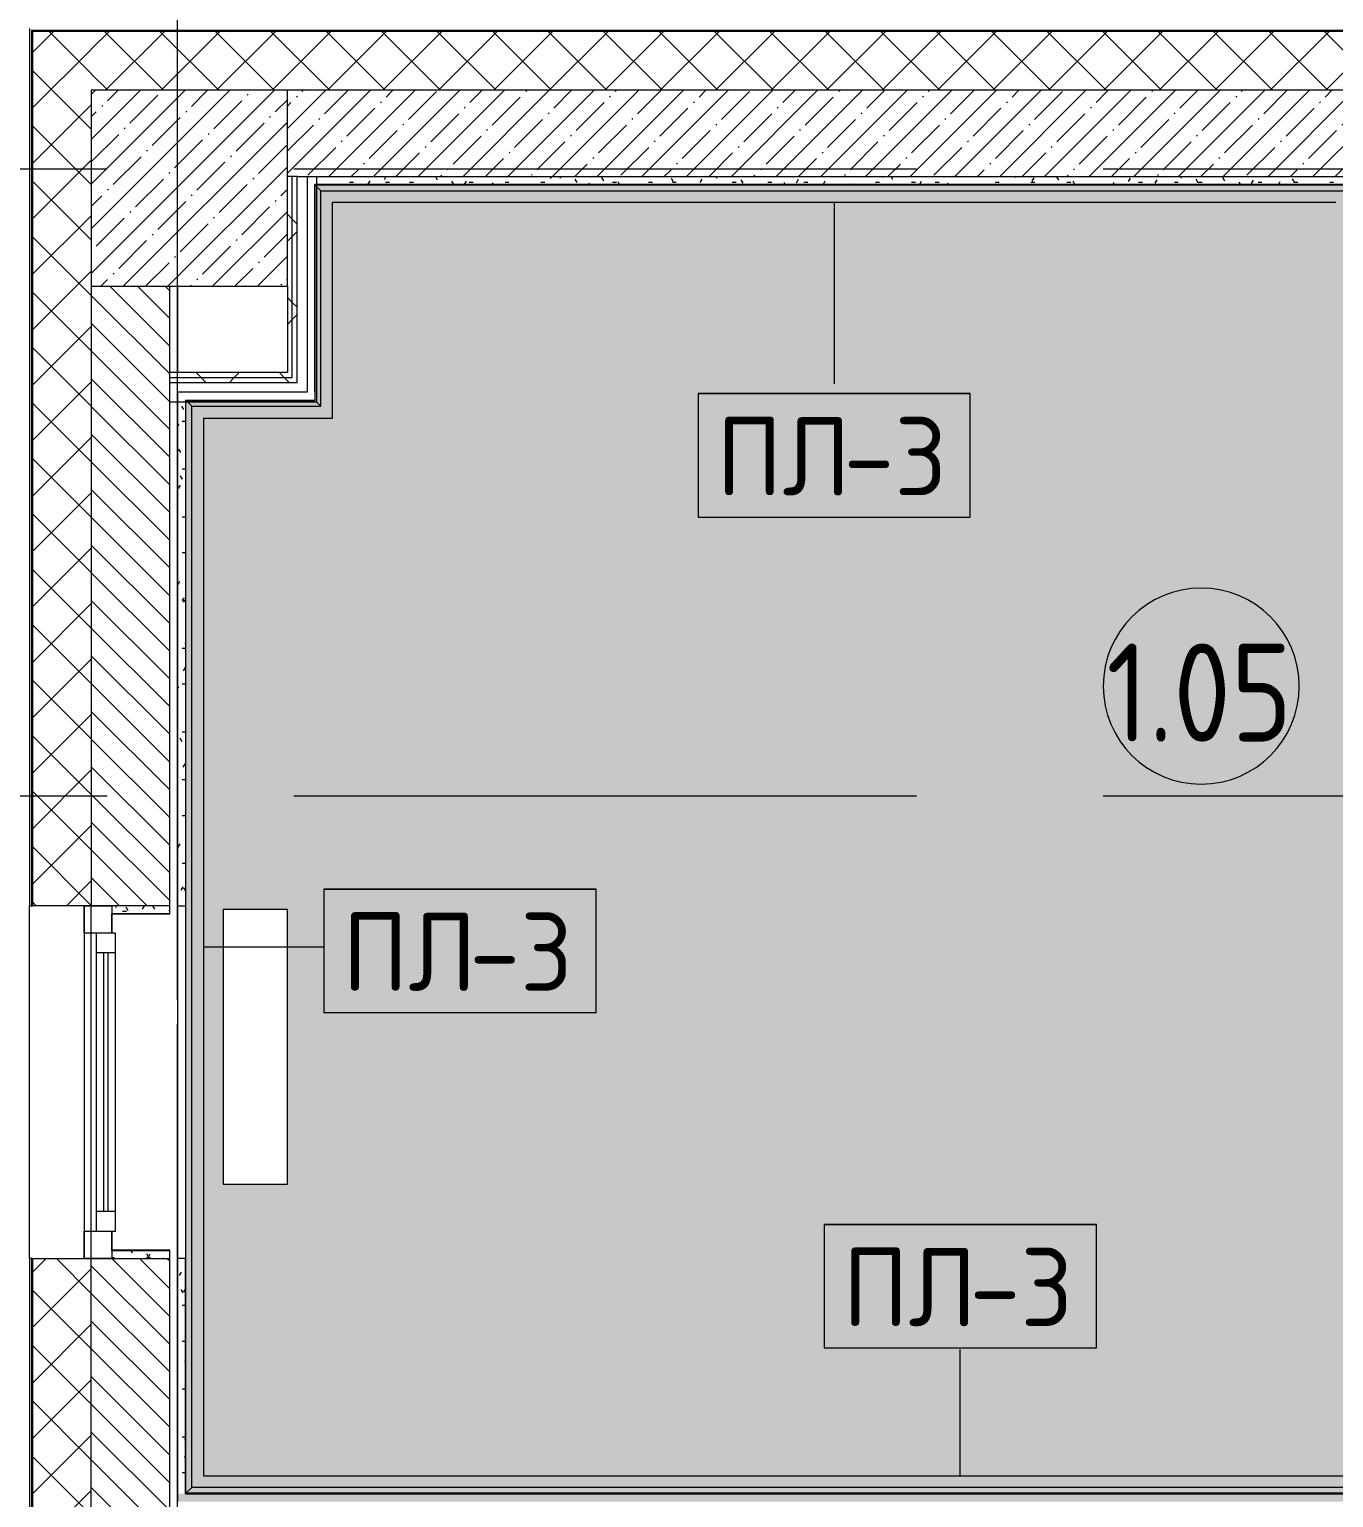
# Model space of a CAD drawing. Header units: millimetres. Extents: x -4005 to 195566, y -8553 to 29000.
# Drawn here: x -268 to 3058, y 11610 to 15355 of the extents above; entities that cross this region are included whole.
import ezdxf

# ---------------------------------------------------------------- set-up
doc = ezdxf.new("R2010")
doc.units = ezdxf.units.MM
doc.linetypes.add('Осевая', pattern=[3175, 635, -476.25, 1587.5, -476.25])
for name, color, linetype, lineweight in [('A-AREA-IDEN', 7, 'Continuous', 9), ('A-FLOR-PATT', 7, 'Continuous', 9), ('A-GENM-IDEN', 7, 'Continuous', 9), ('A-GLAZ', 7, 'Continuous', 9), ('A-GLAZ-1', 7, 'Continuous', 13), ('A-WALL', 7, 'Continuous', 9), ('I-WALL', 7, 'Continuous', 9), ('M-EQPM', 7, 'Continuous', 9), ('S-COLS', 7, 'Continuous', 9), ('Оси', 7, 'Continuous', 9), ('Оси-2', 7, 'Осевая', 9)]:
    doc.layers.add(name, color=color, linetype=linetype, lineweight=lineweight)
for name, color, linetype, lineweight, true_color in [('A-GENM-2', 7, 'Continuous', 9, 0x004000), ('A-WALL-1', 9, 'Continuous', 9, 0x808080), ('A-WALL-FNSH-1', 9, 'Continuous', 9, 0x808080), ('I-WALL-2', 9, 'Continuous', 9, 0x808080), ('M-EQPM-1', 9, 'Continuous', 9, 0x808080), ('S-COLS-1', 9, 'Continuous', 9, 0x808080)]:
    doc.layers.add(name, color=color, linetype=linetype, lineweight=lineweight, true_color=true_color)
doc.styles.add('GOST Common', font='GOST_Common.ttf', dxfattribs={"width": 0.9, "height": 250})
doc.styles.add('GOST Common_1', font='GOST_Common.ttf', dxfattribs={"height": 200})
pattern_1 = [(45, (0, 0), (-70.7107, 70.7107), []), (135, (0, 0), (-70.7107, -70.7107), [])]
pattern_2 = [(0, (0, 0), (121.92, 30.48), [10.058, -81.382, 10.058, -81.382, -487.68]), (0, (0, 0), (121.92, 30.48), [-182.88, 10.058, -172.822, 10.058, -81.382, -213.36]), (0, (0, 0), (121.92, 30.48), [-457.2, 10.058, -50.902, 10.058, -142.342]), (120, (45.72, 15.24), (-87.356454, 90.34582), [10.058, -81.382, 10.058, -81.382, -487.68]), (120, (45.72, 15.24), (-87.356454, 90.34582), [-182.88, 10.058, -172.822, 10.058, -81.382, -213.36]), (120, (45.72, 15.24), (-87.356454, 90.34582), [-457.2, 10.058, -50.902, 10.058, -142.342]), (240, (60.96, 76.2), (-34.563546, -120.82582), [10.058, -81.382, 10.058, -81.382, -487.68]), (240, (60.96, 76.2), (-34.563546, -120.82582), [-182.88, 10.058, -172.822, 10.058, -81.382, -213.36]), (240, (60.96, 76.2), (-34.563546, -120.82582), [-457.2, 10.058, -50.902, 10.058, -142.342])]
pattern_3 = [(45, (0, 0), (-106.066, 106.066), []), (135, (0, 0), (-106.066, -106.066), [])]

# ---------------------------------------------------------------- blocks, each defined once
blk = doc.blocks.new('BSC_Колонна _Прямоугольная - 500х500-V19-План отделки полов с раскладкой материалов 1 этажа в осях 1-12')
at = {"layer": 'S-COLS'}
h = blk.add_hatch(dxfattribs=at)
h.set_pattern_fill('FP_37', color=256, style=0, pattern_type=2)
h.set_pattern_definition([(45, (-140, -14950), (-57.02463, 57.02463), []), (45, (-82.975, -14950), (-57.02463, 57.02463), [100.806, -20.161, 3.353, -16.808])])
h.paths.add_polyline_path([(-250, -250), (250, -250), (250, 250), (-250, 250), (-250, 140)])
at = {"layer": 'S-COLS-1'}
for p, q in [((250, 250), (-250, 250)), ((-250, 250), (-250, -250)), ((250, -250), (250, 250)), ((-250, -250), (250, -250))]:
    blk.add_line(p, q, dxfattribs=at)
blk = doc.blocks.new('120_Окно_СКБ_1Ст - 120_Окно_СКБ_1Ст 900х2500_h_-20664874-План отделки полов с раскладкой материалов 1 этажа в осях 1-12')
at = {"layer": 'A-GLAZ'}
for p, q in [((450, -57), (-450, -57)), ((-330, -107), (330, -107)), ((-430, -127), (-380, -127)), ((330, -117), (-330, -117)), ((380, -127), (430, -127))]:
    blk.add_line(p, q, dxfattribs=at)
at = {"layer": 'A-GLAZ-1'}
for p, q in [((-450, -127), (-450, -57)), ((-450, -57), (-380, -57)), ((-380, -57), (-380, -127)), ((380, -127), (380, -57)), ((380, -57), (450, -57)), ((450, -57), (450, -127)), ((380, -87), (-380, -87)), ((-380, -87), (-380, -137)), ((-330, -137), (-330, -87)), ((330, -137), (330, -87)), ((380, -137), (380, -87)), ((-380, -127), (-450, -127)), ((-380, -137), (380, -137)), ((450, -127), (380, -127))]:
    blk.add_line(p, q, dxfattribs=at)
blk = doc.blocks.new('Плинтус - Плинтус темный _ст_школа_-32927864-План отделки полов с раскладкой материалов 1 этажа в осях 1-12')
at = {"layer": 'A-GENM-2'}
blk.add_hatch(color=256, dxfattribs=at).paths.add_polyline_path([(2788, 0), (2773, 15), (15, 15), (4, 4), (4, 0), (2780.5, 0)])
for p, q in [((45, 45), (2743, 45)), ((15, 15), (4, 4)), ((2788, 0), (4, 0)), ((2773, 15), (15, 15)), ((2788, 0), (2773, 15))]:
    blk.add_line(p, q, dxfattribs=at)
blk = doc.blocks.new('Плинтус - Плинтус темный _ст_школа_-32927865-План отделки полов с раскладкой материалов 1 этажа в осях 1-12')
at = {"layer": 'A-GENM-2'}
blk.add_hatch(color=256, dxfattribs=at).paths.add_polyline_path([(0, 0), (3949, 1), (3935, 15), (15, 15)])
for p, q in [((45, 45), (3905, 45)), ((15, 15), (0, 0)), ((3950, 0), (0, 0)), ((3935, 15), (15, 15))]:
    blk.add_line(p, q, dxfattribs=at)
blk = doc.blocks.new('Плинтус - Плинтус темный _ст_школа_-32927867-План отделки полов с раскладкой материалов 1 этажа в осях 1-12')
at = {"layer": 'A-GENM-2'}
blk.add_hatch(color=256, dxfattribs=at).paths.add_polyline_path([(2634, 15), (15, 15), (0, 0), (2644, 0), (2644, 5)])
for p, q in [((45, 45), (2604, 45)), ((15, 15), (0, 0)), ((2644, 0), (0, 0)), ((2634, 15), (15, 15)), ((2644, 5), (2634, 15))]:
    blk.add_line(p, q, dxfattribs=at)
blk = doc.blocks.new('Плинтус - Плинтус темный _ст_школа_-32862073-План отделки полов с раскладкой материалов 1 этажа в осях 1-12')
at = {"layer": 'A-GENM-2'}
blk.add_hatch(color=256, dxfattribs=at).paths.add_polyline_path([(-15, -15), (535, -15), (545, -5), (-5, -5)])
for p, q in [((-4, -4), (-15, -15)), ((-15, -15), (535, -15)), ((535, -15), (545, -5)), ((-45, -45), (505, -45))]:
    blk.add_line(p, q, dxfattribs=at)
blk = doc.blocks.new('Плинтус - Плинтус темный _ст_школа_-32927875-План отделки полов с раскладкой материалов 1 этажа в осях 1-12')
at = {"layer": 'A-GENM-2'}
blk.add_hatch(color=256, dxfattribs=at).paths.add_polyline_path([(256.3, -15), (344, -15), (333, -4), (4, -4), (15, -15), (161.2, -15)])
for p, q in [((4, -4), (15, -15)), ((15, -15), (344, -15)), ((344, -15), (333, -4)), ((45, -45), (374, -45))]:
    blk.add_line(p, q, dxfattribs=at)
blk = doc.blocks.new('radiator_prado_classic_z_tip_30_po exemplyaru - Classic Z Тип 30-500-V85-План отделки полов с раскладкой материалов 1 этажа в осях 1-12')
at = {"layer": 'M-EQPM-1'}
for p, q in [((0, 228), (0, 64)), ((700, 228), (0, 228)), ((700, 64), (700, 228)), ((0, 64), (700, 64))]:
    blk.add_line(p, q, dxfattribs=at)
blk = doc.blocks.new('Марка_Помещения - Номер-25198446-План отделки полов с раскладкой материалов 1 этажа в осях 1-12')
at = {"layer": 'A-AREA-IDEN'}
for start, end in [(360, 180), (180, 360)]:
    blk.add_arc((0, 0), 2.5, start, end, dxfattribs=at)
blk = doc.blocks.new('Mark Reiling - Mark Reiling-26174330-План отделки полов с раскладкой материалов 1 этажа в осях 1-12')
at = {"layer": 'A-GENM-IDEN'}
for p, q in [((-3.47, 1.49), (-3.47, -1.663)), ((-3.47, 1.49), (3.47, 1.49)), ((3.47, 1.49), (-3.47, 1.49)), ((-3.47, 1.49), (-3.47, -1.663)), ((3.47, -1.663), (3.47, 1.49)), ((3.47, -1.663), (3.47, 1.49)), ((-3.47, -1.663), (3.47, -1.663)), ((-3.47, -1.663), (3.47, -1.663))]:
    blk.add_line(p, q, dxfattribs=at)

msp = doc.modelspace()

# ---------------------------------------------------------------- hatches: boundary and pattern name
at = {"layer": 'A-FLOR-PATT'}
h = msp.add_hatch(color=256, dxfattribs=at)
h.paths.add_polyline_path([(3109, 14579), (4680, 14578), (4666, 14564), (3124, 14564), (3111, 14577)])
h.paths.add_polyline_path([(6239, 11120), (6240, 11121), (6240, 11420), (6540, 11421), (6540, 11600), (6552, 11600), (6552, 11640), (6680, 11640), (6680, 11660), (6720, 11660), (6720, 11650), (6738.4, 11650), (6738.4, 12500), (6720, 12500), (6720, 12490), (6680, 12490), (6680, 12510), (6552, 12510), (6552, 12521), (6540, 12521), (6539, 14300), (6140, 14300), (6139, 14960), (4680, 14959), (4680, 14580), (3110, 14580), (3109, 14960), (3109, 14959), (3108, 14580), (3094, 14594), (3094, 14944), (475, 14944), (475, 14394), (146, 14394), (146.1, 11636), (4066, 11636), (4079.7, 11621), (131, 11621), (131, 11620), (4080, 11620), (4081, 11120), (6224, 11120)])
h.paths.add_polyline_path([(6239, 11421), (6254, 11436), (6524, 11436), (6524, 11585), (6539, 11599.4), (6539, 11421), (6240, 11421)])
h.paths.add_polyline_path([(4096, 11121), (4081, 11121), (4082, 11620), (4096, 11606), (4096, 11136), (6224, 11136), (6224, 11406), (6239, 11419.9), (6239, 11121), (4505, 11121)])
h.paths.add_polyline_path([(274.1, 12410), (226, 12410), (226, 13110), (390, 13110), (390, 12410), (276, 12410)])
h.paths.add_polyline_path([(6139, 14299), (6124, 14314), (6124, 14944), (4696, 14944), (4696, 14594), (4681, 14580.3), (4681, 14959), (6139, 14958.9), (6139, 14300)])
h.paths.add_polyline_path([(6539, 12579), (6524, 12594), (6524, 14284), (6154, 14284), (6140.2, 14299), (6539, 14298.9), (6539, 13393.8)])
at = {"layer": 'A-WALL'}
h = msp.add_hatch(dxfattribs=at)
h.set_pattern_fill('FP_8', color=256, style=0, pattern_type=2)
h.set_pattern_definition(pattern_1)
h.paths.add_polyline_path([(-220, -100), (-110, -100), (-110, 3670), (-260, 3670), (-260, -100)])
h.paths.add_polyline_path([(-110, 5220), (-110, 5620), (-260, 5620), (-260, 5220), (-138, 5220)])
h.paths.add_polyline_path([(-220, 7320), (-110, 7320), (-110, 8520), (-260, 8520), (-260, 7320)])
h.paths.add_polyline_path([(-260, 10820), (-110, 10820), (-110, 12220), (-260, 12220), (-260, 11233.2)])
h.paths.add_polyline_path([(-260, 13120), (-110, 13120), (-110.6, 15350), (-260, 15350), (-260, 13393.8)])
h = msp.add_hatch(dxfattribs=at)
h.set_pattern_fill('FP_8', color=256, style=0, pattern_type=2)
h.set_pattern_definition(pattern_1)
h.paths.add_polyline_path([(-110, 15200), (4060, 15200), (4060, 15350), (-110, 15350)])
h = msp.add_hatch(dxfattribs=at)
h.set_pattern_fill('FP_33', color=256, style=0, pattern_type=2)
h.set_pattern_definition([(135, (0, 0), (-35.35534, -35.35534), [])])
h.paths.add_polyline_path([(-110, 7900), (90, 7900), (90, 8520), (-110, 8520), (-110, 7992.4)])
h.paths.add_polyline_path([(90, 10820), (90, 10900), (-110, 10900), (-110, 10820)])
h.paths.add_polyline_path([(90, 11400), (90, 12220), (-110, 12220), (-110, 11400), (55.7, 11400)])
h.paths.add_polyline_path([(-110, 13120), (90, 13120), (90, 14700), (-110, 14700), (-110, 13393.8)])
at = {"layer": 'I-WALL'}
h = msp.add_hatch(dxfattribs=at)
h.set_pattern_fill('FP_1', color=256, style=0, pattern_type=2)
h.set_pattern_definition([(45, (0, 0), (-57.02463, 57.02463), []), (45, (57.025, 0), (-57.02463, 57.02463), [100.806, -20.161, 3.353, -16.808])])
h.paths.add_polyline_path([(390, 14980), (4060, 14980), (4060, 15200), (390, 15200), (390, 14980.5)])
h = msp.add_hatch(dxfattribs=at)
h.set_pattern_fill('FP_129', color=256, style=0, pattern_type=2)
h.set_pattern_definition(pattern_3)
h.paths.add_polyline_path([(402.5, 14467.5), (402.5, 14980), (390, 14980), (390, 14467.5)])
h = msp.add_hatch(dxfattribs=at)
h.set_pattern_fill('FP_129', color=256, style=0, pattern_type=2)
h.set_pattern_definition(pattern_3)
h.paths.add_polyline_path([(415, 14455), (415, 14980), (402.5, 14980), (402.5, 14455)])
h = msp.add_hatch(dxfattribs=at)
h.set_pattern_fill('FP_129', color=256, style=0, pattern_type=2)
h.set_pattern_definition(pattern_3)
h.paths.add_polyline_path([(110, 14467.5), (390, 14467.5), (390, 14480), (90, 14480), (90, 14467.5)])
h = msp.add_hatch(dxfattribs=at)
h.set_pattern_fill('FP_129', color=256, style=0, pattern_type=2)
h.set_pattern_definition(pattern_3)
h.paths.add_polyline_path([(292.2, 14455), (402.5, 14455), (402.5, 14467.5), (90, 14467.5), (90, 14455), (130, 14455)])
at = {"layer": 'I-WALL-2'}
h = msp.add_hatch(dxfattribs=at)
h.set_pattern_fill('FP_116', color=256, style=0, pattern_type=2)
h.set_pattern_definition(pattern_2)
h.paths.add_polyline_path([(471.8, 14960), (3130, 14960), (3130, 14980), (460, 14980), (460, 14960)])
h = msp.add_hatch(dxfattribs=at)
h.set_pattern_fill('FP_116', color=256, style=0, pattern_type=2)
h.set_pattern_definition(pattern_2)
h.paths.add_polyline_path([(110, 11620), (130, 11620), (130, 12220), (110, 12220)])
h.paths.add_polyline_path([(110, 13120), (130, 13120), (130, 14409), (110, 14430), (110, 13123.7)])
h = msp.add_hatch(dxfattribs=at)
h.set_pattern_fill('FP_116', color=256, style=0, pattern_type=2)
h.set_pattern_definition(pattern_2)
h.paths.add_polyline_path([(440, 14410), (460, 14410), (440, 14430), (390, 14430), (390, 14410), (415, 14410)])
h = msp.add_hatch(dxfattribs=at)
h.set_pattern_fill('FP_116', color=256, style=0, pattern_type=2)
h.set_pattern_definition(pattern_2)
h.paths.add_polyline_path([(-12.2, 13100), (90, 13100), (90, 13120), (-58, 13120), (-58, 13100), (-46.4, 13100)])
h = msp.add_hatch(dxfattribs=at)
h.set_pattern_fill('FP_116', color=256, style=0, pattern_type=2)
h.set_pattern_definition(pattern_2)
h.paths.add_polyline_path([(90, 12220), (90, 12240), (-58, 12240), (-58, 12220), (66, 12220)])
h = msp.add_hatch(dxfattribs=at)
h.set_pattern_fill('FP_116', color=256, style=0, pattern_type=2)
h.set_pattern_definition(pattern_2)
h.paths.add_polyline_path([(110, 11600), (4080, 11600), (4080, 11620), (110, 11620)])

# ---------------------------------------------------------------- linework, layer by layer
at = {"layer": 'A-GENM-IDEN'}
for p, q in [((1784.5, 14914), (1784.5, 14451)), ((176, 13015), (483.3, 13015)), ((2106, 11666), (2106, 11987.6))]:
    msp.add_line(p, q, dxfattribs=at)
at = {"layer": 'A-WALL'}
for p, q in [((-263, 15353), (-263, 13120)), ((4060, 15353), (-263, 15353)), ((-260, 15350), (-260, 13120)), ((4060, 15350), (-260, 15350)), ((4660, 15200), (390, 15200)), ((415, 14980), (390, 14980)), ((402.5, 14467.5), (402.5, 14980)), ((415, 14455), (415, 14980)), ((460, 14430), (460, 14960)), ((3110, 14960), (460, 14960)), ((-110, 14700), (-110, 13120)), ((90, 14467.5), (402.5, 14467.5)), ((90, 14455), (415, 14455)), ((130, 14410), (460, 14410)), ((130, 14410), (130, 13120)), ((-268, 12220), (-268, 13120)), ((-263, 12220), (-263, 10820)), ((-260, 12220), (-260, 10820)), ((-110, 11400), (-110, 12220)), ((130, 11620), (130, 12220))]:
    msp.add_line(p, q, dxfattribs=at)
at = {"layer": 'A-WALL-1'}
for p, q in [((415, 14980), (4060, 14980)), ((440, 14980), (440, 14430)), ((465, 14405), (465, 14980)), ((90, 13100), (90, 14700)), ((390, 14700), (390, 14480)), ((390, 14480), (90, 14480)), ((110, 14430), (110, 13120)), ((440, 14430), (110, 14430)), ((90, 14405), (465, 14405)), ((90, 13120), (-260, 13120)), ((-58, 13120), (-58, 13100)), ((110, 13120), (130, 13120)), ((-58, 13100), (90, 13100)), ((-260, 12220), (90, 12220)), ((90, 12240), (-58, 12240)), ((-58, 12240), (-58, 12220)), ((90, 11400), (90, 12240)), ((130, 12220), (110, 12220)), ((110, 12220), (110, 11600)), ((131, 11620), (130, 11620))]:
    msp.add_line(p, q, dxfattribs=at)
at = {"layer": 'A-WALL-FNSH-1'}
for p, q in [((-268, 15358), (-268, 13120)), ((461, 14959), (3109, 14959)), ((461, 14409), (461, 14959)), ((460, 14430), (460, 14410)), ((131, 14409), (461, 14409)), ((131, 11621), (131, 14409)), ((-268, 13120), (-260, 13120)), ((-58, 13100), (-58, 13099)), ((-58, 13099), (90, 13099)), ((90, 13099), (90, 13100)), ((-260, 12220), (-268, 12220)), ((-268, 12220), (-268, 10820)), ((90, 12241), (-58, 12241)), ((-58, 12241), (-58, 12240)), ((90, 12240), (90, 12241)), ((4081, 11621), (131, 11621)), ((131, 11620), (4080, 11620))]:
    msp.add_line(p, q, dxfattribs=at)
at = {"layer": 'I-WALL'}
for p, q in [((110, 14700), (110, 14480)), ((-110, 12220), (-110, 13120)), ((110, 13120), (110, 12220)), ((130, 13120), (130, 12220))]:
    msp.add_line(p, q, dxfattribs=at)
at = {"layer": 'Оси'}
msp.add_line((110, 12880), (110, 15380), dxfattribs=at)
at = {"layer": 'Оси-2'}
for p, q in [((-704.7, 15000), (35250, 15000)), ((-704.7, 13400), (35250, 13400)), ((110, 593.7), (110, 12880))]:
    msp.add_line(p, q, dxfattribs=at)

# ---------------------------------------------------------------- block references
at = {"layer": 'A-AREA-IDEN', "xscale": 99.99999999999993, "yscale": 99.99999999999993, "zscale": 99.99999999999993}
msp.add_blockref('Марка_Помещения - Номер-25198446-План отделки полов с раскладкой материалов 1 этажа в осях 1-12', (2720.5, 13680.1), dxfattribs=at)
at = {"layer": 'A-GENM-2'}
for name, p, rotation in [('Плинтус - Плинтус темный _ст_школа_-32862073-План отделки полов с раскладкой материалов 1 этажа в осях 1-12', (460, 14409), 90.00000000000001), ('Плинтус - Плинтус темный _ст_школа_-32927867-План отделки полов с раскладкой материалов 1 этажа в осях 1-12', (3109, 14959), 180), ('Плинтус - Плинтус темный _ст_школа_-32927864-План отделки полов с раскладкой материалов 1 этажа в осях 1-12', (131, 14409), 270.0000000000002)]:
    msp.add_blockref(name, p, dxfattribs=dict(at, rotation=rotation))
for name, p in [('Плинтус - Плинтус темный _ст_школа_-32927875-План отделки полов с раскладкой материалов 1 этажа в осях 1-12', (131, 14409)), ('Плинтус - Плинтус темный _ст_школа_-32927865-План отделки полов с раскладкой материалов 1 этажа в осях 1-12', (131, 11621))]:
    msp.add_blockref(name, p, dxfattribs=at)
at = {"layer": 'A-GENM-IDEN', "xscale": 99.99999999999993, "yscale": 99.99999999999993, "zscale": 99.99999999999993}
for p in [(1784.5, 14277.5), (830.3, 13013.5), (2106, 12158.1)]:
    msp.add_blockref('Mark Reiling - Mark Reiling-26174330-План отделки полов с раскладкой материалов 1 этажа в осях 1-12', p, dxfattribs=at)
at = {"layer": 'A-GLAZ', "rotation": 89.99999999999991}
msp.add_blockref('120_Окно_СКБ_1Ст - 120_Окно_СКБ_1Ст 900х2500_h_-20664874-План отделки полов с раскладкой материалов 1 этажа в осях 1-12', (-185, 12670), dxfattribs=at)
at = {"layer": 'M-EQPM', "rotation": 269.9999999999997}
msp.add_blockref('radiator_prado_classic_z_tip_30_po exemplyaru - Classic Z Тип 30-500-V85-План отделки полов с раскладкой материалов 1 этажа в осях 1-12', (162, 13110), dxfattribs=at)
at = {"layer": 'S-COLS'}
msp.add_blockref('BSC_Колонна _Прямоугольная - 500х500-V19-План отделки полов с раскладкой материалов 1 этажа в осях 1-12', (140, 14950), dxfattribs=at)

# ---------------------------------------------------------------- texts
at = {"layer": 'A-AREA-IDEN', "insert": (2478.6, 13788.7), "char_height": 250, "width": 606.076, "attachment_point": 1, "style": 'GOST Common'}
msp.add_mtext('1.05', dxfattribs=at)
at = {"layer": 'A-GENM-IDEN', "char_height": 200, "attachment_point": 1, "style": 'GOST Common_1'}
for s, insert, width in [('ПЛ', (1483.9, 14366.6), 392.827), ('-3', (1808, 14366.6), 344.726), ('ПЛ', (529.7, 13102.6), 392.827), ('-3', (853.8, 13102.6), 344.726), ('ПЛ', (1805.4, 12247.2), 392.827), ('-3', (2129.5, 12247.2), 344.726)]:
    msp.add_mtext(s, dxfattribs=dict(at, insert=insert, width=width))

doc.saveas('drawing.dxf')
